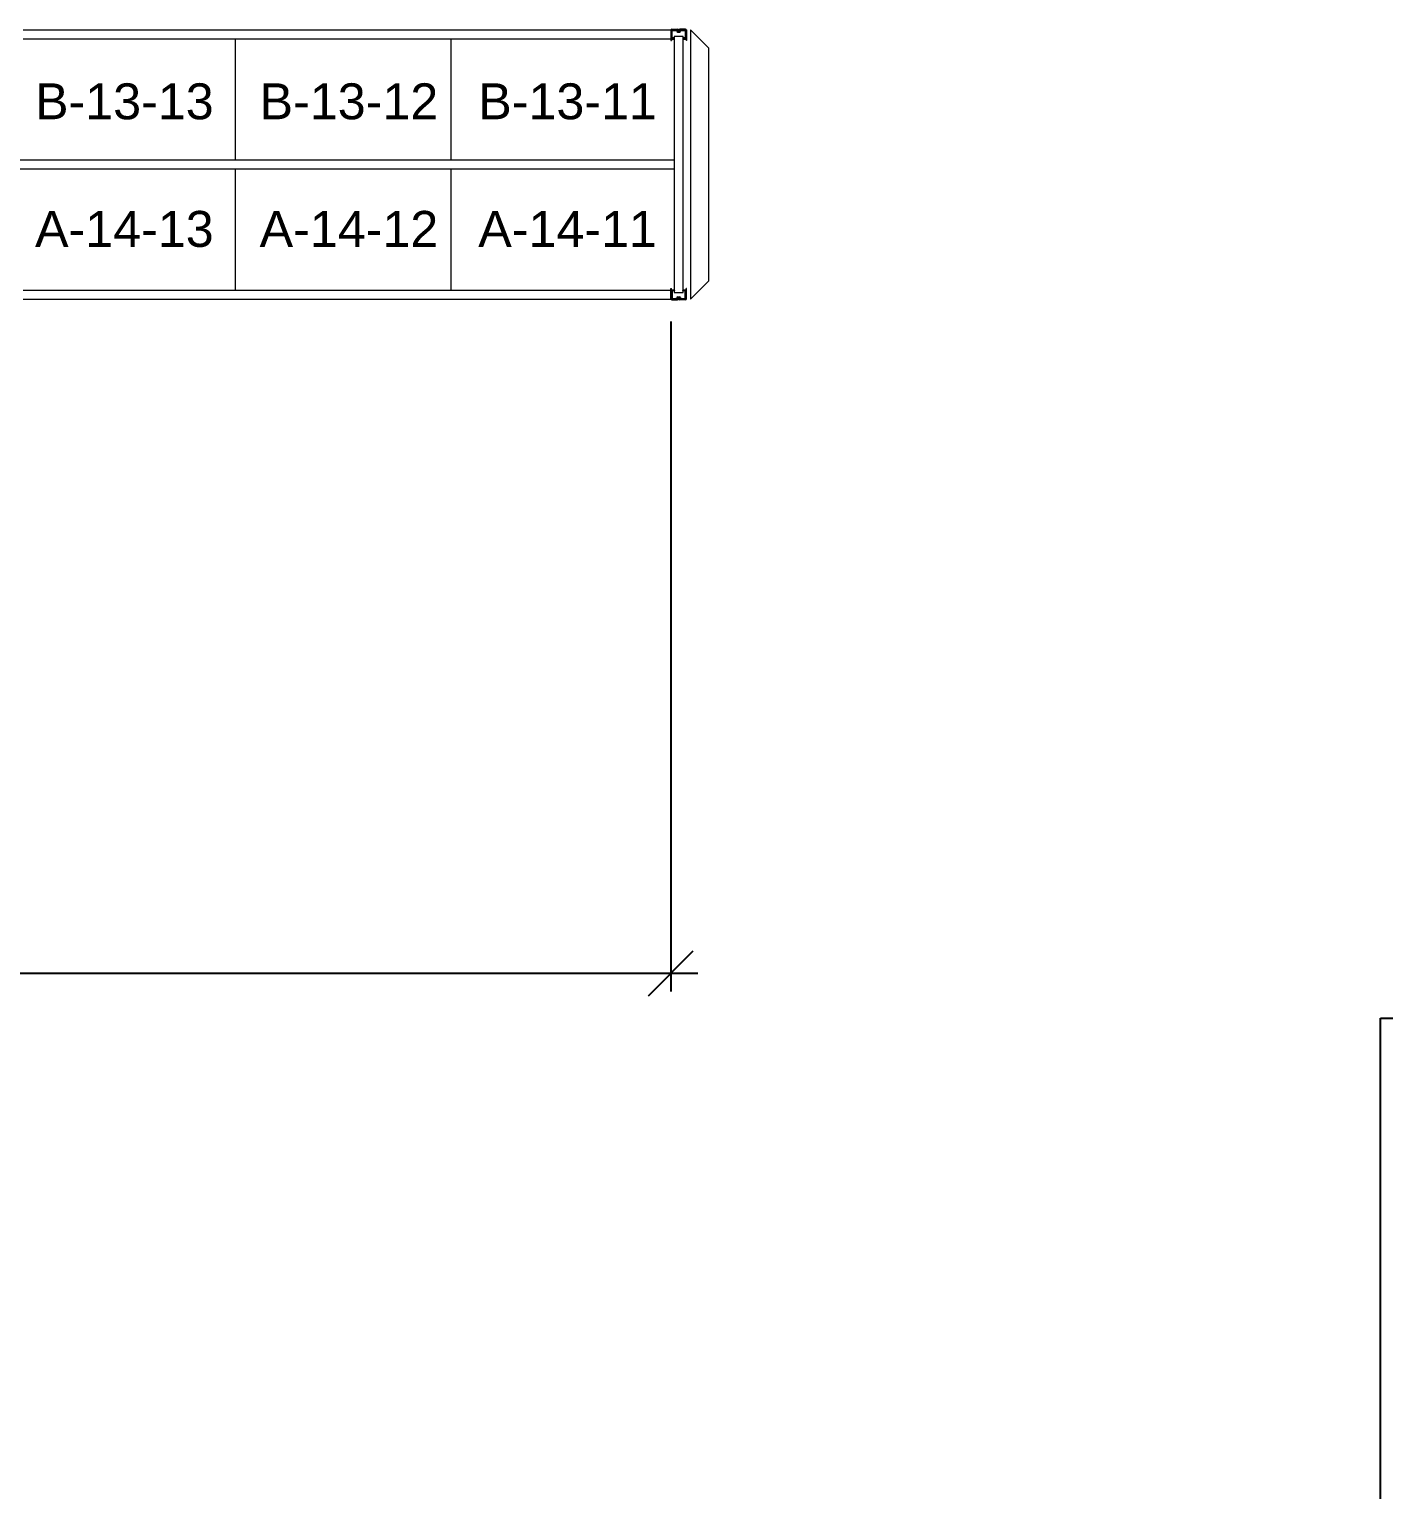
# Model space of a CAD drawing. Header units: inches. Extents: x 2743 to 10591, y -1604 to 5792.
# Drawn here: x 3717.7 to 4019.1, y 3190.9 to 3516.1 of the extents above; entities that cross this region are included whole.
import ezdxf

# ---------------------------------------------------------------- set-up
doc = ezdxf.new("R2010")
doc.units = ezdxf.units.IN
doc.header["$LTSCALE"] = 0.1875
doc.header["$MEASUREMENT"] = 0
doc.header["$PDMODE"] = 3
doc.header["$PDSIZE"] = 1.5
for name, color, linetype, lineweight in [('22 Dimension', 7, 'Continuous', 5), ('32 Echelle', 160, 'Continuous', 15), ('33 Poutre', 30, 'Continuous', 15), ('37 Protection', 1, 'Continuous', 15)]:
    doc.layers.add(name, color=color, linetype=linetype, lineweight=lineweight)
doc.layers.add('A-N-MUR-INT', color=3, linetype='Continuous')
doc.styles.add('arial', font='')
doc.styles.add('NOTE_GROS', font='', dxfattribs={"height": 20})
doc.styles.get('arial').set_extended_font_data('Arial')
doc.styles.get('NOTE_GROS').set_extended_font_data('SansSerif')
doc.dimstyles.new('Inch-Fraction-GROS', dxfattribs={"dimtxt": 20, "dimasz": 10, "dimexe": 4, "dimexo": 5, "dimgap": 1, "dimtad": 0, "dimtih": 1, "dimtoh": 1, "dimdec": 4, "dimzin": 0, "dimdsep": 46, "dimlunit": 5, "dimtxsty": 'NOTE_GROS', "dimblk": 'OBLIQUE', "dimcen": 0, "dimdle": 6, "dimadec": 1, "dimazin": 2, "dimtfac": 0.5, "dimtdec": 4, "dimtofl": 0, "dimtmove": 0, "dimatfit": 3, "dimfxl": 1, "dimtfillclr": 1, "dimfrac": 1, "dimtolj": 1, "dimtzin": 0, "dimarcsym": 0})

# ---------------------------------------------------------------- blocks, each defined once
blk = doc.blocks.new('_Oblique')
at = {"color": 0, "linetype": 'ByBlock', "lineweight": -2}
blk.add_line((-0.5, -0.5), (0.5, 0.5), dxfattribs=at)
blk = doc.blocks.new('*D119')
at = {"layer": '22 Dimension', "color": 0, "lineweight": -2, "transparency": 16777216}
for p, q in [((2978.21, 3450.98), (2978.21, 3301.85)), ((3860.46, 3450.98), (3860.46, 3301.85)), ((2972.21, 3305.85), (3383.33, 3305.85)), ((3866.46, 3305.85), (3455.33, 3305.85))]:
    blk.add_line(p, q, dxfattribs=at)
at = {"layer": 'Defpoints', "color": 0, "transparency": 16777216}
for p in [(2978.21, 3455.98), (3860.46, 3455.98), (3860.46, 3305.85)]:
    blk.add_point(p, dxfattribs=at)
at = {"layer": '22 Dimension', "color": 0, "lineweight": -2, "transparency": 16777216, "xscale": 10, "yscale": 10, "zscale": 10, "rotation": 180}
blk.add_blockref('_Oblique', (2978.21, 3305.85), dxfattribs=at)
at = {"layer": '22 Dimension', "color": 0, "lineweight": -2, "transparency": 16777216, "xscale": 10, "yscale": 10, "zscale": 10}
blk.add_blockref('_Oblique', (3860.46, 3305.85), dxfattribs=at)
at = {"layer": '22 Dimension', "color": 0, "transparency": 16777216, "insert": (3419.33, 3305.85), "char_height": 20, "attachment_point": 5, "style": 'NOTE_GROS'}
blk.add_mtext('\\A1;882{\\H0.5x;\\S1#4;}', dxfattribs=at)

msp = doc.modelspace()

# ---------------------------------------------------------------- hatches: boundary and pattern name
at = {"layer": '32 Echelle'}
for points in [[(3861.20882, 3513.78941), (3861.20882, 3513.97691), (3861.02132, 3513.97691)], [(3861.20882, 3513.78941), (3861.20882, 3513.97691), (3861.02132, 3513.97691)], [(3861.20882, 3513.78941), (3861.20882, 3513.97691), (3861.02132, 3513.97691)], [(3863.20882, 3513.78941), (3863.20882, 3513.97691), (3863.39632, 3513.97691)], [(3863.20882, 3513.78941), (3863.20882, 3513.97691), (3863.39632, 3513.97691)], [(3863.20882, 3513.78941), (3863.20882, 3513.97691), (3863.39632, 3513.97691)], [(3861.20882, 3458.16441), (3861.20882, 3457.97691), (3861.02132, 3457.97691)], [(3861.20882, 3458.16441), (3861.20882, 3457.97691), (3861.02132, 3457.97691)], [(3861.20882, 3458.16441), (3861.20882, 3457.97691), (3861.02132, 3457.97691)], [(3863.20882, 3458.16441), (3863.20882, 3457.97691), (3863.39632, 3457.97691)], [(3863.20882, 3458.16441), (3863.20882, 3457.97691), (3863.39632, 3457.97691)], [(3863.20882, 3458.16441), (3863.20882, 3457.97691), (3863.39632, 3457.97691)]]:
    msp.add_hatch(color=256, dxfattribs=at).paths.add_polyline_path(points)

# ---------------------------------------------------------------- linework, layer by layer
at = {"layer": '22 Dimension'}
for p, q in [((3763.58382, 3486.97691), (3763.58382, 3513.97691)), ((3811.58382, 3486.97691), (3811.58382, 3513.97691)), ((3715.58382, 3486.97691), (3861.20882, 3486.97691)), ((3715.58382, 3484.97691), (3861.20882, 3484.97691)), ((3763.58382, 3457.97691), (3763.58382, 3484.97691)), ((3811.58382, 3457.97691), (3811.58382, 3484.97691)), ((4018.38824, 3249.82448), (4018.38824, 3248.82448))]:
    msp.add_line(p, q, dxfattribs=at)
at = {"layer": '32 Echelle', "linetype": 'Continuous', "lineweight": 25}
for p, q in [((3860.58386, 3515.79316), (3860.58386, 3514.16066)), ((3860.58386, 3515.79316), (3860.58386, 3514.16066)), ((3860.58386, 3515.79316), (3860.58386, 3514.16066)), ((3860.67386, 3514.16066), (3860.67386, 3515.79316)), ((3860.67386, 3514.16066), (3860.67386, 3515.79316)), ((3860.67386, 3514.16066), (3860.67386, 3515.79316)), ((3861.69645, 3515.97691), (3860.76761, 3515.97691)), ((3861.69645, 3515.97691), (3860.76761, 3515.97691)), ((3861.69645, 3515.97691), (3860.76761, 3515.97691)), ((3860.76761, 3515.88691), (3861.69645, 3515.88691)), ((3860.76761, 3515.88691), (3861.69645, 3515.88691)), ((3860.76761, 3515.88691), (3861.69645, 3515.88691)), ((3861.7861, 3515.82057), (3861.83001, 3515.67693)), ((3861.7861, 3515.82057), (3861.83001, 3515.67693)), ((3861.7861, 3515.82057), (3861.83001, 3515.67693)), ((3861.91608, 3515.70325), (3861.87217, 3515.84688)), ((3861.91608, 3515.70325), (3861.87217, 3515.84688)), ((3861.91608, 3515.70325), (3861.87217, 3515.84688)), ((3862.54547, 3515.84688), (3862.50155, 3515.70325)), ((3862.54547, 3515.84688), (3862.50155, 3515.70325)), ((3862.54547, 3515.84688), (3862.50155, 3515.70325)), ((3862.58762, 3515.67693), (3862.63153, 3515.82057)), ((3862.58762, 3515.67693), (3862.63153, 3515.82057)), ((3862.58762, 3515.67693), (3862.63153, 3515.82057)), ((3863.65002, 3515.97691), (3862.72119, 3515.97691)), ((3863.65002, 3515.97691), (3862.72119, 3515.97691)), ((3863.65002, 3515.97691), (3862.72119, 3515.97691)), ((3862.72119, 3515.88691), (3863.65002, 3515.88691)), ((3862.72119, 3515.88691), (3863.65002, 3515.88691)), ((3862.72119, 3515.88691), (3863.65002, 3515.88691)), ((3863.74377, 3515.79316), (3863.74377, 3514.16066)), ((3863.74377, 3515.79316), (3863.74377, 3514.16066)), ((3863.74377, 3515.79316), (3863.74377, 3514.16066)), ((3863.83377, 3514.16066), (3863.83377, 3515.79316)), ((3863.83377, 3514.16066), (3863.83377, 3515.79316)), ((3863.83377, 3514.16066), (3863.83377, 3515.79316)), ((3861.18386, 3514.06691), (3860.76761, 3514.06691)), ((3861.18386, 3514.06691), (3860.76761, 3514.06691)), ((3861.18386, 3514.06691), (3860.76761, 3514.06691)), ((3860.76761, 3513.97691), (3861.18386, 3513.97691)), ((3860.76761, 3513.97691), (3861.18386, 3513.97691)), ((3860.76761, 3513.97691), (3861.18386, 3513.97691)), ((3861.18386, 3513.97691), (3861.18386, 3514.06691)), ((3861.18386, 3513.97691), (3861.18386, 3514.06691)), ((3861.18386, 3513.97691), (3861.18386, 3514.06691)), ((3862.4119, 3515.63691), (3862.00573, 3515.63691)), ((3862.4119, 3515.63691), (3862.00573, 3515.63691)), ((3862.4119, 3515.63691), (3862.00573, 3515.63691)), ((3862.00573, 3515.54691), (3862.4119, 3515.54691)), ((3862.00573, 3515.54691), (3862.4119, 3515.54691)), ((3862.00573, 3515.54691), (3862.4119, 3515.54691)), ((3863.65002, 3514.06691), (3863.23377, 3514.06691)), ((3863.23377, 3514.06691), (3863.23377, 3513.97691)), ((3863.65002, 3514.06691), (3863.23377, 3514.06691)), ((3863.23377, 3514.06691), (3863.23377, 3513.97691)), ((3863.65002, 3514.06691), (3863.23377, 3514.06691)), ((3863.23377, 3514.06691), (3863.23377, 3513.97691)), ((3863.23377, 3513.97691), (3863.65002, 3513.97691)), ((3863.23377, 3513.97691), (3863.65002, 3513.97691)), ((3863.23377, 3513.97691), (3863.65002, 3513.97691)), ((3860.58386, 3456.16066), (3860.58386, 3457.79316)), ((3860.58386, 3456.16066), (3860.58386, 3457.79316)), ((3860.58386, 3456.16066), (3860.58386, 3457.79316)), ((3860.67386, 3457.79316), (3860.67386, 3456.16066)), ((3860.67386, 3457.79316), (3860.67386, 3456.16066)), ((3860.67386, 3457.79316), (3860.67386, 3456.16066)), ((3860.76761, 3457.97691), (3861.18386, 3457.97691)), ((3860.76761, 3457.97691), (3861.18386, 3457.97691)), ((3860.76761, 3457.97691), (3861.18386, 3457.97691)), ((3861.18386, 3457.88691), (3860.76761, 3457.88691)), ((3861.18386, 3457.88691), (3860.76761, 3457.88691)), ((3861.18386, 3457.88691), (3860.76761, 3457.88691)), ((3861.18386, 3457.97691), (3861.18386, 3457.88691)), ((3861.18386, 3457.97691), (3861.18386, 3457.88691)), ((3861.18386, 3457.97691), (3861.18386, 3457.88691)), ((3863.23377, 3457.97691), (3863.65002, 3457.97691)), ((3863.23377, 3457.88691), (3863.23377, 3457.97691)), ((3863.23377, 3457.97691), (3863.65002, 3457.97691)), ((3863.23377, 3457.88691), (3863.23377, 3457.97691)), ((3863.23377, 3457.97691), (3863.65002, 3457.97691)), ((3863.23377, 3457.88691), (3863.23377, 3457.97691)), ((3863.65002, 3457.88691), (3863.23377, 3457.88691)), ((3863.65002, 3457.88691), (3863.23377, 3457.88691)), ((3863.65002, 3457.88691), (3863.23377, 3457.88691)), ((3863.74377, 3456.16066), (3863.74377, 3457.79316)), ((3863.74377, 3456.16066), (3863.74377, 3457.79316)), ((3863.74377, 3456.16066), (3863.74377, 3457.79316)), ((3863.83377, 3457.79316), (3863.83377, 3456.16066)), ((3863.83377, 3457.79316), (3863.83377, 3456.16066)), ((3863.83377, 3457.79316), (3863.83377, 3456.16066)), ((3860.76761, 3456.06691), (3861.69645, 3456.06691)), ((3860.76761, 3456.06691), (3861.69645, 3456.06691)), ((3860.76761, 3456.06691), (3861.69645, 3456.06691)), ((3861.69645, 3455.97691), (3860.76761, 3455.97691)), ((3861.69645, 3455.97691), (3860.76761, 3455.97691)), ((3861.69645, 3455.97691), (3860.76761, 3455.97691)), ((3861.7861, 3456.13325), (3861.83001, 3456.27688)), ((3861.7861, 3456.13325), (3861.83001, 3456.27688)), ((3861.7861, 3456.13325), (3861.83001, 3456.27688)), ((3861.91608, 3456.25057), (3861.87217, 3456.10693)), ((3861.91608, 3456.25057), (3861.87217, 3456.10693)), ((3861.91608, 3456.25057), (3861.87217, 3456.10693)), ((3862.00573, 3456.40691), (3862.4119, 3456.40691)), ((3862.00573, 3456.40691), (3862.4119, 3456.40691)), ((3862.00573, 3456.40691), (3862.4119, 3456.40691)), ((3862.4119, 3456.31691), (3862.00573, 3456.31691)), ((3862.4119, 3456.31691), (3862.00573, 3456.31691)), ((3862.4119, 3456.31691), (3862.00573, 3456.31691)), ((3862.54547, 3456.10693), (3862.50155, 3456.25057)), ((3862.54547, 3456.10693), (3862.50155, 3456.25057)), ((3862.54547, 3456.10693), (3862.50155, 3456.25057)), ((3862.58762, 3456.27688), (3862.63153, 3456.13325)), ((3862.58762, 3456.27688), (3862.63153, 3456.13325)), ((3862.58762, 3456.27688), (3862.63153, 3456.13325)), ((3862.72119, 3456.06691), (3863.65002, 3456.06691)), ((3862.72119, 3456.06691), (3863.65002, 3456.06691)), ((3862.72119, 3456.06691), (3863.65002, 3456.06691)), ((3863.65002, 3455.97691), (3862.72119, 3455.97691)), ((3863.65002, 3455.97691), (3862.72119, 3455.97691)), ((3863.65002, 3455.97691), (3862.72119, 3455.97691))]:
    msp.add_line(p, q, dxfattribs=at)
at = {"layer": '32 Echelle'}
for p, q in [((3763.58382, 3486.97691), (3763.58382, 3513.97691)), ((3811.58382, 3486.97691), (3811.58382, 3513.97691)), ((3861.20882, 3513.97691), (3861.02132, 3513.97691)), ((3861.20882, 3513.78941), (3861.02132, 3513.97691)), ((3861.20882, 3513.97691), (3861.02132, 3513.97691)), ((3861.20882, 3513.78941), (3861.02132, 3513.97691)), ((3861.20882, 3513.97691), (3861.02132, 3513.97691)), ((3861.20882, 3513.78941), (3861.02132, 3513.97691)), ((3863.20882, 3514.47691), (3861.20882, 3514.47691)), ((3861.20882, 3514.47691), (3861.20882, 3457.47691)), ((3863.20882, 3514.47691), (3861.20882, 3514.47691)), ((3861.20882, 3514.47691), (3861.20882, 3457.47691)), ((3863.20882, 3514.47691), (3861.20882, 3514.47691)), ((3861.20882, 3514.47691), (3861.20882, 3457.47691)), ((3861.20882, 3513.78941), (3861.20882, 3513.97691)), ((3861.20882, 3513.78941), (3861.20882, 3513.97691)), ((3861.20882, 3513.78941), (3861.20882, 3513.97691)), ((3863.20882, 3457.47691), (3863.20882, 3514.47691)), ((3863.20882, 3457.47691), (3863.20882, 3514.47691)), ((3863.20882, 3457.47691), (3863.20882, 3514.47691)), ((3863.20882, 3513.97691), (3863.39632, 3513.97691)), ((3863.20882, 3513.78941), (3863.20882, 3513.97691)), ((3863.20882, 3513.78941), (3863.39632, 3513.97691)), ((3863.20882, 3513.97691), (3863.39632, 3513.97691)), ((3863.20882, 3513.78941), (3863.20882, 3513.97691)), ((3863.20882, 3513.78941), (3863.39632, 3513.97691)), ((3863.20882, 3513.97691), (3863.39632, 3513.97691)), ((3863.20882, 3513.78941), (3863.20882, 3513.97691)), ((3863.20882, 3513.78941), (3863.39632, 3513.97691)), ((3763.58382, 3457.97691), (3763.58382, 3484.97691)), ((3811.58382, 3457.97691), (3811.58382, 3484.97691)), ((3861.20882, 3458.16441), (3861.02132, 3457.97691)), ((3861.20882, 3458.16441), (3861.02132, 3457.97691)), ((3861.20882, 3458.16441), (3861.02132, 3457.97691)), ((3861.20882, 3457.97691), (3861.02132, 3457.97691)), ((3861.20882, 3457.97691), (3861.02132, 3457.97691)), ((3861.20882, 3457.97691), (3861.02132, 3457.97691)), ((3861.20882, 3458.16441), (3861.20882, 3457.97691)), ((3861.20882, 3458.16441), (3861.20882, 3457.97691)), ((3861.20882, 3458.16441), (3861.20882, 3457.97691)), ((3861.20882, 3457.47691), (3863.20882, 3457.47691)), ((3861.20882, 3457.47691), (3863.20882, 3457.47691)), ((3861.20882, 3457.47691), (3863.20882, 3457.47691)), ((3863.20882, 3458.16441), (3863.20882, 3457.97691)), ((3863.20882, 3458.16441), (3863.39632, 3457.97691)), ((3863.20882, 3458.16441), (3863.20882, 3457.97691)), ((3863.20882, 3458.16441), (3863.39632, 3457.97691)), ((3863.20882, 3458.16441), (3863.20882, 3457.97691)), ((3863.20882, 3458.16441), (3863.39632, 3457.97691)), ((3863.20882, 3457.97691), (3863.39632, 3457.97691)), ((3863.20882, 3457.97691), (3863.39632, 3457.97691)), ((3863.20882, 3457.97691), (3863.39632, 3457.97691))]:
    msp.add_line(p, q, dxfattribs=at)
at = {"layer": '32 Echelle', "linetype": 'Continuous', "lineweight": 25}
for centre, radius, start, end in [((3860.76761, 3515.79316), 0.18375, 90, 180), ((3860.76761, 3515.79316), 0.18375, 90, 180), ((3860.76761, 3515.79316), 0.18375, 90, 180), ((3860.76761, 3515.79316), 0.09375, 90, 180), ((3860.76761, 3515.79316), 0.09375, 90, 180), ((3860.76761, 3515.79316), 0.09375, 90, 180), ((3861.69645, 3515.79316), 0.18375, 17, 90), ((3861.69645, 3515.79316), 0.18375, 17, 90), ((3861.69645, 3515.79316), 0.18375, 17, 90), ((3861.69645, 3515.79316), 0.09375, 17, 90), ((3861.69645, 3515.79316), 0.09375, 17, 90), ((3861.69645, 3515.79316), 0.09375, 17, 90), ((3862.72119, 3515.79316), 0.18375, 90, 163), ((3862.72119, 3515.79316), 0.18375, 90, 163), ((3862.72119, 3515.79316), 0.18375, 90, 163), ((3862.72119, 3515.79316), 0.09375, 90, 163), ((3862.72119, 3515.79316), 0.09375, 90, 163), ((3862.72119, 3515.79316), 0.09375, 90, 163), ((3863.65002, 3515.79316), 0.18375, 0, 90), ((3863.65002, 3515.79316), 0.18375, 0, 90), ((3863.65002, 3515.79316), 0.18375, 0, 90), ((3863.65002, 3515.79316), 0.09375, 0, 90), ((3863.65002, 3515.79316), 0.09375, 0, 90), ((3863.65002, 3515.79316), 0.09375, 0, 90), ((3860.76761, 3514.16066), 0.18375, 180, 270), ((3860.76761, 3514.16066), 0.18375, 180, 270), ((3860.76761, 3514.16066), 0.18375, 180, 270), ((3860.76761, 3514.16066), 0.09375, 180, 270), ((3860.76761, 3514.16066), 0.09375, 180, 270), ((3860.76761, 3514.16066), 0.09375, 180, 270), ((3862.00573, 3515.73066), 0.18375, 197, 270), ((3862.00573, 3515.73066), 0.18375, 197, 270), ((3862.00573, 3515.73066), 0.18375, 197, 270), ((3862.00573, 3515.73066), 0.09375, 197, 270), ((3862.00573, 3515.73066), 0.09375, 197, 270), ((3862.00573, 3515.73066), 0.09375, 197, 270), ((3862.4119, 3515.73066), 0.09375, 270, 343), ((3862.4119, 3515.73066), 0.09375, 270, 343), ((3862.4119, 3515.73066), 0.09375, 270, 343), ((3862.4119, 3515.73066), 0.18375, 270, 343), ((3862.4119, 3515.73066), 0.18375, 270, 343), ((3862.4119, 3515.73066), 0.18375, 270, 343), ((3863.65002, 3514.16066), 0.09375, 270, 0), ((3863.65002, 3514.16066), 0.18375, 270, 0), ((3863.65002, 3514.16066), 0.09375, 270, 0), ((3863.65002, 3514.16066), 0.18375, 270, 0), ((3863.65002, 3514.16066), 0.09375, 270, 0), ((3863.65002, 3514.16066), 0.18375, 270, 0), ((3860.76761, 3457.79316), 0.18375, 90, 180), ((3860.76761, 3457.79316), 0.18375, 90, 180), ((3860.76761, 3457.79316), 0.18375, 90, 180), ((3860.76761, 3457.79316), 0.09375, 90, 180), ((3860.76761, 3457.79316), 0.09375, 90, 180), ((3860.76761, 3457.79316), 0.09375, 90, 180), ((3863.65002, 3457.79316), 0.18375, 0, 90), ((3863.65002, 3457.79316), 0.18375, 0, 90), ((3863.65002, 3457.79316), 0.18375, 0, 90), ((3863.65002, 3457.79316), 0.09375, 0, 90), ((3863.65002, 3457.79316), 0.09375, 0, 90), ((3863.65002, 3457.79316), 0.09375, 0, 90), ((3860.76761, 3456.16066), 0.18375, 180, 270), ((3860.76761, 3456.16066), 0.18375, 180, 270), ((3860.76761, 3456.16066), 0.18375, 180, 270), ((3860.76761, 3456.16066), 0.09375, 180, 270), ((3860.76761, 3456.16066), 0.09375, 180, 270), ((3860.76761, 3456.16066), 0.09375, 180, 270), ((3861.69645, 3456.16066), 0.09375, 270, 343), ((3861.69645, 3456.16066), 0.09375, 270, 343), ((3861.69645, 3456.16066), 0.09375, 270, 343), ((3861.69645, 3456.16066), 0.18375, 270, 343), ((3861.69645, 3456.16066), 0.18375, 270, 343), ((3861.69645, 3456.16066), 0.18375, 270, 343), ((3862.00573, 3456.22316), 0.18375, 90, 163), ((3862.00573, 3456.22316), 0.18375, 90, 163), ((3862.00573, 3456.22316), 0.18375, 90, 163), ((3862.00573, 3456.22316), 0.09375, 90, 163), ((3862.00573, 3456.22316), 0.09375, 90, 163), ((3862.00573, 3456.22316), 0.09375, 90, 163), ((3862.4119, 3456.22316), 0.18375, 17, 90), ((3862.4119, 3456.22316), 0.18375, 17, 90), ((3862.4119, 3456.22316), 0.18375, 17, 90), ((3862.4119, 3456.22316), 0.09375, 17, 90), ((3862.4119, 3456.22316), 0.09375, 17, 90), ((3862.4119, 3456.22316), 0.09375, 17, 90), ((3862.72119, 3456.16066), 0.18375, 197, 270), ((3862.72119, 3456.16066), 0.18375, 197, 270), ((3862.72119, 3456.16066), 0.18375, 197, 270), ((3862.72119, 3456.16066), 0.09375, 197, 270), ((3862.72119, 3456.16066), 0.09375, 197, 270), ((3862.72119, 3456.16066), 0.09375, 197, 270), ((3863.65002, 3456.16066), 0.09375, 270, 0), ((3863.65002, 3456.16066), 0.18375, 270, 0), ((3863.65002, 3456.16066), 0.09375, 270, 0), ((3863.65002, 3456.16066), 0.18375, 270, 0), ((3863.65002, 3456.16066), 0.09375, 270, 0), ((3863.65002, 3456.16066), 0.18375, 270, 0)]:
    msp.add_arc(centre, radius, start, end, dxfattribs=at)
at = {"layer": '33 Poutre'}
for p, q in [((3716.33382, 3515.97691), (3860.45882, 3515.97691)), ((3860.45882, 3515.97691), (3860.45882, 3513.97691)), ((3860.45882, 3515.97691), (3860.45882, 3513.97691)), ((3860.45882, 3515.85191), (3860.45882, 3513.59591)), ((3860.45882, 3515.85191), (3860.45882, 3513.59591)), ((3860.57782, 3515.85191), (3860.57782, 3513.59591)), ((3860.57782, 3515.85191), (3860.57782, 3513.59591)), ((3860.70282, 3516.09591), (3861.96482, 3516.09591)), ((3860.70282, 3516.09591), (3861.96482, 3516.09591)), ((3861.96482, 3515.97691), (3860.70282, 3515.97691)), ((3861.96482, 3515.97691), (3860.70282, 3515.97691)), ((3862.08982, 3515.63691), (3862.08982, 3515.85191)), ((3862.08982, 3515.63691), (3862.08982, 3515.85191)), ((3862.20882, 3515.63691), (3862.20882, 3515.85191)), ((3862.20882, 3515.63691), (3862.20882, 3515.85191)), ((3862.20882, 3515.63691), (3862.20882, 3515.85191)), ((3862.32782, 3515.63691), (3862.32782, 3515.85191)), ((3863.71482, 3516.09591), (3862.45282, 3516.09591)), ((3862.45282, 3515.97691), (3863.71482, 3515.97691)), ((3863.83982, 3515.85191), (3863.83982, 3513.59591)), ((3863.95882, 3515.97691), (3863.95882, 3513.97691)), ((3863.95882, 3515.85191), (3863.95882, 3513.59591)), ((3716.33382, 3513.97691), (3860.45882, 3513.97691)), ((3860.45882, 3513.59591), (3860.57782, 3513.59591)), ((3860.45882, 3513.59591), (3860.57782, 3513.59591)), ((3862.08982, 3515.63691), (3862.20882, 3515.63691)), ((3862.08982, 3515.63691), (3862.20882, 3515.63691)), ((3862.32782, 3515.63691), (3862.20882, 3515.63691)), ((3863.95882, 3513.59591), (3863.83982, 3513.59591)), ((3716.33382, 3457.97691), (3860.45882, 3457.97691)), ((3860.45882, 3456.10191), (3860.45882, 3458.35791)), ((3860.45882, 3458.35791), (3860.57782, 3458.35791)), ((3860.45882, 3456.10191), (3860.45882, 3458.35791)), ((3860.45882, 3458.35791), (3860.57782, 3458.35791)), ((3860.45882, 3455.97691), (3860.45882, 3457.97691)), ((3860.45882, 3455.97691), (3860.45882, 3457.97691)), ((3860.57782, 3456.10191), (3860.57782, 3458.35791)), ((3860.57782, 3456.10191), (3860.57782, 3458.35791)), ((3863.95882, 3458.35791), (3863.83982, 3458.35791)), ((3863.83982, 3456.10191), (3863.83982, 3458.35791)), ((3863.95882, 3456.10191), (3863.95882, 3458.35791)), ((3863.95882, 3455.97691), (3863.95882, 3457.97691)), ((3716.33382, 3455.97691), (3860.45882, 3455.97691)), ((3861.96482, 3455.97691), (3860.70282, 3455.97691)), ((3861.96482, 3455.97691), (3860.70282, 3455.97691)), ((3860.70282, 3455.85791), (3861.96482, 3455.85791)), ((3860.70282, 3455.85791), (3861.96482, 3455.85791)), ((3862.08982, 3456.31691), (3862.08982, 3456.10191)), ((3862.08982, 3456.31691), (3862.20882, 3456.31691)), ((3862.08982, 3456.31691), (3862.08982, 3456.10191)), ((3862.08982, 3456.31691), (3862.20882, 3456.31691)), ((3862.20882, 3456.31691), (3862.20882, 3456.10191)), ((3862.32782, 3456.31691), (3862.20882, 3456.31691)), ((3862.20882, 3456.31691), (3862.20882, 3456.10191)), ((3862.20882, 3456.31691), (3862.20882, 3456.10191)), ((3862.32782, 3456.31691), (3862.32782, 3456.10191)), ((3862.45282, 3455.97691), (3863.71482, 3455.97691)), ((3863.71482, 3455.85791), (3862.45282, 3455.85791))]:
    msp.add_line(p, q, dxfattribs=at)
for centre, radius, start, end in [((3860.70282, 3515.85191), 0.244, 90, 180), ((3860.70282, 3515.85191), 0.244, 90, 180), ((3860.70282, 3515.85191), 0.125, 90, 180), ((3860.70282, 3515.85191), 0.125, 90, 180), ((3861.96482, 3515.85191), 0.244, 0, 90), ((3861.96482, 3515.85191), 0.244, 0, 90), ((3861.96482, 3515.85191), 0.125, 0, 90), ((3861.96482, 3515.85191), 0.125, 0, 90), ((3862.45282, 3515.85191), 0.244, 90, 180), ((3862.45282, 3515.85191), 0.125, 90, 180), ((3863.71482, 3515.85191), 0.244, 0, 90), ((3863.71482, 3515.85191), 0.125, 0, 90), ((3860.70282, 3456.10191), 0.244, 180, 270), ((3860.70282, 3456.10191), 0.244, 180, 270), ((3860.70282, 3456.10191), 0.125, 180, 270), ((3860.70282, 3456.10191), 0.125, 180, 270), ((3861.96482, 3456.10191), 0.125, 270, 0), ((3861.96482, 3456.10191), 0.244, 270, 0), ((3861.96482, 3456.10191), 0.125, 270, 0), ((3861.96482, 3456.10191), 0.244, 270, 0), ((3862.45282, 3456.10191), 0.244, 180, 270), ((3862.45282, 3456.10191), 0.125, 180, 270), ((3863.71482, 3456.10191), 0.244, 270, 0), ((3863.71482, 3456.10191), 0.125, 270, 0)]:
    msp.add_arc(centre, radius, start, end, dxfattribs=at)
at = {"layer": '37 Protection'}
for p, q in [((3864.83377, 3515.97691), (3864.83377, 3455.97691)), ((3864.83377, 3515.97691), (3868.83377, 3511.97691)), ((3868.83377, 3511.97691), (3868.83377, 3459.97691)), ((3864.83377, 3455.97691), (3868.83377, 3459.97691))]:
    msp.add_line(p, q, dxfattribs=at)
at = {"layer": 'A-N-MUR-INT', "color": 7}
for p, q in [((4018.38824, 3295.88703), (4266.69141, 3295.90117)), ((4018.38824, 2943.44743), (4018.38824, 3295.88703))]:
    msp.add_line(p, q, dxfattribs=at)

# ---------------------------------------------------------------- texts
at = {"layer": '22 Dimension', "char_height": 8, "attachment_point": 1, "style": 'arial'}
for s, insert in [('{\\fArial Unicode MS|b0|i0|c0|p2;\\C8;B-13-13}', (3718.95715, 3504.04136)), ('{\\fArial Unicode MS|b0|i0|c0|p2;\\C8;B-13-12}', (3768.93736, 3504.04136)), ('{\\fArial Unicode MS|b0|i0|c0|p2;\\C8;B-13-11}', (3817.60231, 3504.04136)), ('{\\fArial Unicode MS|b0|i0|c0|p2;\\C8;A-14-13}', (3718.95715, 3475.6319)), ('{\\fArial Unicode MS|b0|i0|c0|p2;\\C8;A-14-12}', (3768.93736, 3475.6319)), ('{\\fArial Unicode MS|b0|i0|c0|p2;\\C8;A-14-11}', (3817.60231, 3475.6319))]:
    msp.add_mtext_dynamic_manual_height_columns(s, width=68.8901007, gutter_width=5, heights=[0], dxfattribs=dict(at, insert=insert))

# ---------------------------------------------------------------- dimensions: what is measured, and where the dimension line sits
at = {"layer": '22 Dimension', "color": 7}
dim = msp.add_linear_dim(base=(3860.45882, 3305.85112), p1=(2978.20882, 3455.97691), p2=(3860.45882, 3455.97691), dimstyle='Inch-Fraction-GROS', dxfattribs=at)
dim.commit()
dim.dimension.update_dxf_attribs({"geometry": '*D119', "text_midpoint": (3419.33382, 3305.85112)})

doc.saveas('drawing.dxf')
